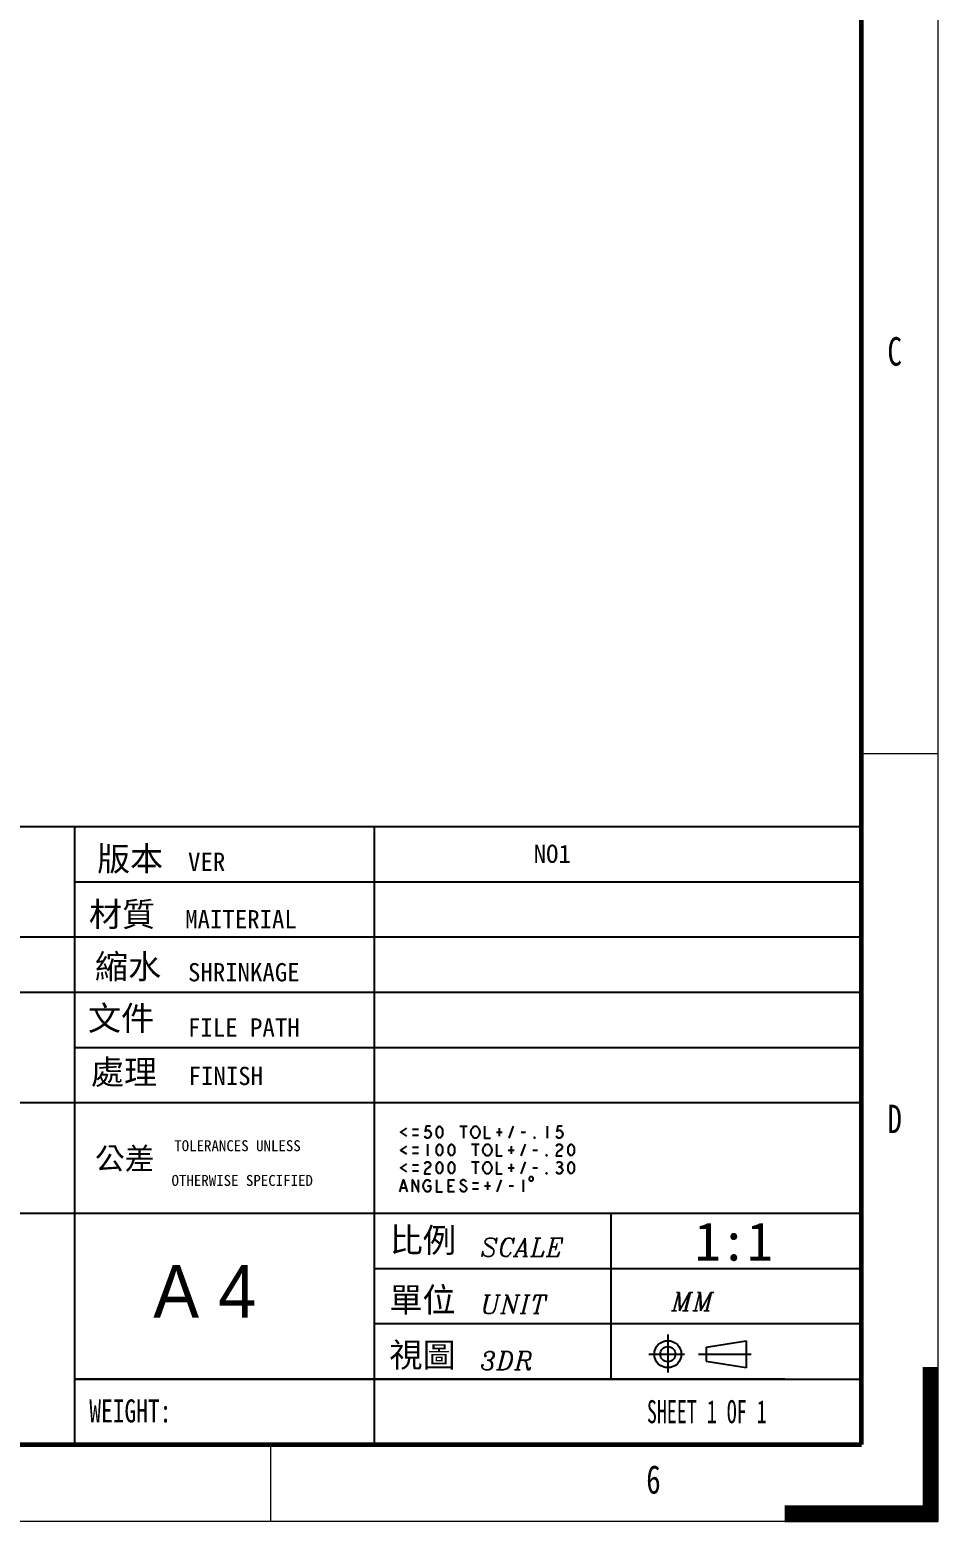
# Model space of a CAD drawing. Header units: millimetres. Extents: x -265 to 22, y 1477 to 1677.
# Drawn here: x -36.8 to 22.4, y 1477.3 to 1574.4 of the extents above; entities that cross this region are included whole.
import ezdxf
from ezdxf.enums import TextEntityAlignment as Align
from ezdxf.lldxf.tags import DXFTag

# ---------------------------------------------------------------- set-up
doc = ezdxf.new("R2010")
doc.units = ezdxf.units.MM
doc.layers.get('0').update_dxf_attribs({"linetype": 'CONTINUOUS'})
doc.layers.add('EFEXPLORER-ENCLOSURE-DXF_FORMAT', color=7, linetype='CONTINUOUS')
doc.styles.add('L', font='PMingLiU.ttf')
doc.styles.add('SLDTEXTSTYLE0', font='TXT', dxfattribs={"width": 0.75})
doc.styles.add('SLDTEXTSTYLE1', font='TXT', dxfattribs={"width": 0.6375})
tags = doc.linetypes.add('DASHED', pattern=[25.72, 12.86, -12.86]).pattern_tags.tags
tags[6:7] = [DXFTag(74, 4), DXFTag(75, 0), DXFTag(340, '0'), DXFTag(46, 0.0), DXFTag(50, 0.0), DXFTag(44, 0.0), DXFTag(45, 0.0)]
tags[4:5] = [DXFTag(74, 4), DXFTag(75, 0), DXFTag(340, '0'), DXFTag(46, 0.0), DXFTag(50, 0.0), DXFTag(44, 0.0), DXFTag(45, 0.0)]

# ---------------------------------------------------------------- blocks, each defined once
blk = doc.blocks.new('ASSORTED_DRAFT5')
at = {"color": 18, "linetype": 'Continuous'}
for p, q in [((296, 9.98988), (297, 9.98988)), ((296, 9.94755), (297, 9.94755)), ((296, 9.90522), (297, 9.90522)), ((296, 9.86289), (297, 9.86289)), ((296, 9.82056), (297, 9.82056)), ((296, 9.77823), (297, 9.77823)), ((296, 9.7359), (297, 9.7359)), ((296, 9.69357), (297, 9.69357)), ((296, 9.65124), (297, 9.65124)), ((296, 9.60891), (297, 9.60891)), ((296, 9.56658), (297, 9.56658)), ((296, 9.52425), (297, 9.52425)), ((296, 9.48192), (297, 9.48192)), ((296, 9.43959), (297, 9.43959)), ((296, 9.39726), (297, 9.39726)), ((296, 9.35493), (297, 9.35493)), ((296, 9.3126), (297, 9.3126)), ((296, 9.27027), (297, 9.27027)), ((296, 9.22794), (297, 9.22794)), ((296, 9.18561), (297, 9.18561)), ((296, 9.14328), (297, 9.14328)), ((296, 9.10095), (297, 9.10095)), ((296, 9.05862), (297, 9.05862)), ((296, 9.01629), (297, 9.01629)), ((296, 8.97396), (297, 8.97396)), ((296, 8.93163), (297, 8.93163)), ((296, 8.8893), (297, 8.8893)), ((296, 8.84697), (297, 8.84697)), ((296, 8.80464), (297, 8.80464)), ((296, 8.76231), (297, 8.76231)), ((296, 8.71998), (297, 8.71998)), ((296, 8.67765), (297, 8.67765)), ((296, 8.63532), (297, 8.63532)), ((296, 8.59299), (297, 8.59299)), ((296, 8.55066), (297, 8.55066)), ((296, 8.50833), (297, 8.50833)), ((296, 8.466), (297, 8.466)), ((296, 8.42367), (297, 8.42367)), ((296, 8.38134), (297, 8.38134)), ((296, 8.33901), (297, 8.33901)), ((296, 8.29668), (297, 8.29668)), ((296, 8.25435), (297, 8.25435)), ((296, 8.21202), (297, 8.21202)), ((296, 8.16969), (297, 8.16969)), ((296, 8.12736), (297, 8.12736)), ((296, 8.08503), (297, 8.08503)), ((296, 8.0427), (297, 8.0427)), ((296, 8.00037), (297, 8.00037)), ((296, 7.95804), (297, 7.95804)), ((296, 7.91571), (297, 7.91571)), ((296, 7.87338), (297, 7.87338)), ((296, 7.83105), (297, 7.83105)), ((296, 7.78872), (297, 7.78872)), ((296, 7.74639), (297, 7.74639)), ((296, 7.70406), (297, 7.70406)), ((296, 7.66173), (297, 7.66173)), ((296, 7.6194), (297, 7.6194)), ((296, 7.57707), (297, 7.57707)), ((296, 7.53474), (297, 7.53474)), ((296, 7.49241), (297, 7.49241)), ((296, 7.45008), (297, 7.45008)), ((296, 7.40775), (297, 7.40775)), ((296, 7.36542), (297, 7.36542)), ((296, 7.32309), (297, 7.32309)), ((296, 7.28076), (297, 7.28076)), ((296, 7.23843), (297, 7.23843)), ((296, 7.1961), (297, 7.1961)), ((296, 7.15377), (297, 7.15377)), ((296, 7.11144), (297, 7.11144)), ((296, 7.06911), (297, 7.06911)), ((296, 7.02678), (297, 7.02678)), ((296, 6.98445), (297, 6.98445)), ((296, 6.94212), (297, 6.94212)), ((296, 6.89979), (297, 6.89979)), ((296, 6.85746), (297, 6.85746)), ((296, 6.81513), (297, 6.81513)), ((296, 6.7728), (297, 6.7728)), ((296, 6.73047), (297, 6.73047)), ((296, 6.68814), (297, 6.68814)), ((296, 6.64581), (297, 6.64581)), ((296, 6.60348), (297, 6.60348)), ((296, 6.56115), (297, 6.56115)), ((296, 6.51882), (297, 6.51882)), ((296, 6.47649), (297, 6.47649)), ((296, 6.43416), (297, 6.43416)), ((296, 6.39183), (297, 6.39183)), ((296, 6.3495), (297, 6.3495)), ((296, 6.30717), (297, 6.30717)), ((296, 6.26484), (297, 6.26484)), ((296, 6.22251), (297, 6.22251)), ((296, 6.18018), (297, 6.18018)), ((296, 6.13785), (297, 6.13785)), ((296, 6.09552), (297, 6.09552)), ((296, 6.05319), (297, 6.05319)), ((296, 6.01086), (297, 6.01086)), ((296, 5.96853), (297, 5.96853)), ((296, 5.9262), (297, 5.9262)), ((296, 5.88387), (297, 5.88387)), ((296, 5.84154), (297, 5.84154)), ((296, 5.79921), (297, 5.79921)), ((296, 5.75688), (297, 5.75688)), ((296, 5.71455), (297, 5.71455)), ((296, 5.67222), (297, 5.67222)), ((296, 5.62989), (297, 5.62989)), ((296, 5.58756), (297, 5.58756)), ((296, 5.54523), (297, 5.54523)), ((296, 5.5029), (297, 5.5029)), ((296, 5.46057), (297, 5.46057)), ((296, 5.41824), (297, 5.41824)), ((296, 5.37591), (297, 5.37591)), ((296, 5.33358), (297, 5.33358)), ((296, 5.29125), (297, 5.29125)), ((296, 5.24892), (297, 5.24892)), ((296, 5.20659), (297, 5.20659)), ((296, 5.16426), (297, 5.16426)), ((296, 5.12193), (297, 5.12193)), ((296, 5.0796), (297, 5.0796)), ((296, 5.03727), (297, 5.03727)), ((296, 4.99494), (297, 4.99494)), ((296, 4.95261), (297, 4.95261)), ((296, 4.91028), (297, 4.91028)), ((296, 4.86795), (297, 4.86795)), ((296, 4.82562), (297, 4.82562)), ((296, 4.78329), (297, 4.78329)), ((296, 4.74096), (297, 4.74096)), ((296, 4.69863), (297, 4.69863)), ((296, 4.6563), (297, 4.6563)), ((296, 4.61397), (297, 4.61397)), ((296, 4.57164), (297, 4.57164)), ((296, 4.52931), (297, 4.52931)), ((296, 4.48698), (297, 4.48698)), ((296, 4.44465), (297, 4.44465)), ((296, 4.40232), (297, 4.40232)), ((296, 4.35999), (297, 4.35999)), ((296, 4.31766), (297, 4.31766)), ((296, 4.27533), (297, 4.27533)), ((296, 4.233), (297, 4.233)), ((296, 4.19067), (297, 4.19067)), ((296, 4.14834), (297, 4.14834)), ((296, 4.10601), (297, 4.10601)), ((296, 4.06368), (297, 4.06368)), ((296, 4.02135), (297, 4.02135)), ((296, 3.97902), (297, 3.97902)), ((296, 3.93669), (297, 3.93669)), ((296, 3.89436), (297, 3.89436)), ((296, 3.85203), (297, 3.85203)), ((296, 3.8097), (297, 3.8097)), ((296, 3.76737), (297, 3.76737)), ((296, 3.72504), (297, 3.72504)), ((296, 3.68271), (297, 3.68271)), ((296, 3.64038), (297, 3.64038)), ((296, 3.59805), (297, 3.59805)), ((296, 3.55572), (297, 3.55572)), ((296, 3.51339), (297, 3.51339)), ((296, 3.47106), (297, 3.47106)), ((296, 3.42873), (297, 3.42873)), ((296, 3.3864), (297, 3.3864)), ((296, 3.34407), (297, 3.34407)), ((296, 3.30174), (297, 3.30174)), ((296, 3.25941), (297, 3.25941)), ((296, 3.21708), (297, 3.21708)), ((296, 3.17475), (297, 3.17475)), ((296, 3.13242), (297, 3.13242)), ((296, 3.09009), (297, 3.09009)), ((296, 3.04776), (297, 3.04776)), ((296, 3.00543), (297, 3.00543)), ((296, 2.9631), (297, 2.9631)), ((296, 2.92077), (297, 2.92077)), ((296, 2.87844), (297, 2.87844)), ((296, 2.83611), (297, 2.83611)), ((296, 2.79378), (297, 2.79378)), ((296, 2.75145), (297, 2.75145)), ((296, 2.70912), (297, 2.70912)), ((296, 2.66679), (297, 2.66679)), ((296, 2.62446), (297, 2.62446)), ((296, 2.58213), (297, 2.58213)), ((296, 2.5398), (297, 2.5398)), ((296, 2.49747), (297, 2.49747)), ((296, 2.45514), (297, 2.45514)), ((296, 2.41281), (297, 2.41281)), ((296, 2.37048), (297, 2.37048)), ((296, 2.32815), (297, 2.32815)), ((296, 2.28582), (297, 2.28582)), ((296, 2.24349), (297, 2.24349)), ((296, 2.20116), (297, 2.20116)), ((296, 2.15883), (297, 2.15883)), ((296, 2.1165), (297, 2.1165)), ((296, 2.07417), (297, 2.07417)), ((296, 2.03184), (297, 2.03184)), ((296, 1.98951), (297, 1.98951)), ((296, 1.94718), (297, 1.94718)), ((287, 0.97359), (297, 0.97359)), ((296, 1.90485), (297, 1.90485)), ((296, 1.86252), (297, 1.86252)), ((296, 1.82019), (297, 1.82019)), ((296, 1.77786), (297, 1.77786)), ((296, 1.73553), (297, 1.73553)), ((296, 1.6932), (297, 1.6932)), ((296, 1.65087), (297, 1.65087)), ((296, 1.60854), (297, 1.60854)), ((296, 1.56621), (297, 1.56621)), ((296, 1.52388), (297, 1.52388)), ((296, 1.48155), (297, 1.48155)), ((296, 1.43922), (297, 1.43922)), ((296, 1.39689), (297, 1.39689)), ((296, 1.35456), (297, 1.35456)), ((296, 1.31223), (297, 1.31223)), ((296, 1.2699), (297, 1.2699)), ((296, 1.22757), (297, 1.22757)), ((296, 1.18524), (297, 1.18524)), ((296, 1.14291), (297, 1.14291)), ((296, 1.10058), (297, 1.10058)), ((296, 1.05825), (297, 1.05825)), ((296, 1.01592), (297, 1.01592)), ((287, 0.93126), (297, 0.93126)), ((287, 0.88893), (297, 0.88893)), ((287, 0.8466), (297, 0.8466)), ((287, 0.80427), (297, 0.80427)), ((287, 0.76194), (297, 0.76194)), ((287, 0.71961), (297, 0.71961)), ((287, 0.67728), (297, 0.67728)), ((287, 0.63495), (297, 0.63495)), ((287, 0.59262), (297, 0.59262)), ((287, 0.55029), (297, 0.55029)), ((287, 0.50796), (297, 0.50796)), ((287, 0.46563), (297, 0.46563)), ((287, 0.4233), (297, 0.4233)), ((287, 0.38097), (297, 0.38097)), ((287, 0.33864), (297, 0.33864)), ((287, 0.29631), (297, 0.29631)), ((287, 0.25398), (297, 0.25398)), ((287, 0.21165), (297, 0.21165)), ((287, 0.16932), (297, 0.16932)), ((287, 0.12699), (297, 0.12699)), ((287, 0.08466), (297, 0.08466)), ((287, 0.04233), (297, 0.04233)), ((287, 0), (297, 0))]:
    blk.add_line(p, q, dxfattribs=at)

msp = doc.modelspace()

# ---------------------------------------------------------------- linework, layer by layer
at = {"color": 18, "linetype": 'DASHED', "lineweight": 5, "ltscale": 1.75}
for p, q in [((22.447, 1477.264), (22.447, 1677.264)), ((-264.553, 1477.264), (22.447, 1477.264))]:
    msp.add_line(p, q, dxfattribs=at)
at = {"color": 7, "linetype": 'Continuous', "lineweight": 60}
for p, q in [((17.447, 1482.264), (17.447, 1672.264)), ((-259.553, 1482.264), (17.447, 1482.264))]:
    msp.add_line(p, q, dxfattribs=at)
at = {"color": 7, "linetype": 'Continuous', "lineweight": 0}
for p, q in [((17.447, 1527.264), (22.447, 1527.264)), ((-21.053, 1477.264), (-21.053, 1482.264))]:
    msp.add_line(p, q, dxfattribs=at)
at = {"color": 7}
for p, q in [((17.447, 1522.496), (-90.356, 1522.496)), ((-33.814, 1482.264), (-33.814, 1522.496)), ((-14.282, 1497.309), (-14.282, 1522.496)), ((17.447, 1518.897), (-33.814, 1518.897)), ((-33.814, 1515.299), (-90.356, 1515.299)), ((17.447, 1515.299), (-33.814, 1515.299)), ((-33.814, 1511.701), (-90.356, 1511.701)), ((17.447, 1511.701), (-33.814, 1511.701)), ((17.447, 1508.103), (-33.814, 1508.103)), ((-17.88, 1504.505), (-90.356, 1504.505)), ((17.447, 1504.505), (-32.189, 1504.505)), ((17.447, 1497.309), (-90.356, 1497.309)), ((-14.282, 1493.711), (-14.282, 1497.309)), ((1.139, 1486.514), (1.139, 1497.309)), ((17.447, 1493.711), (-14.282, 1493.711)), ((-14.282, 1490.112), (-14.282, 1493.711)), ((17.447, 1490.112), (-14.282, 1490.112)), ((-14.282, 1482.264), (-14.282, 1490.112)), ((12.447, 1486.514), (-33.814, 1486.514)), ((-33.814, 1486.514), (17.447, 1486.514))]:
    msp.add_line(p, q, dxfattribs=at)
for p, q in [((4.827, 1489.43), (4.827, 1486.94)), ((7.332, 1488.604), (9.923, 1489.019)), ((7.332, 1488.604), (7.332, 1487.679)), ((9.923, 1489.019), (9.923, 1487.26)), ((3.598, 1488.142), (5.921, 1488.142)), ((6.817, 1488.142), (10.257, 1488.142)), ((7.332, 1487.679), (9.923, 1487.264))]:
    msp.add_line(p, q)
for radius in [0.877, 0.496]:
    msp.add_circle((4.827, 1488.142), radius)
at = {"layer": 'EFEXPLORER-ENCLOSURE-DXF_FORMAT', "color": 3, "linetype": 'Continuous'}
for p, q in [((-8.738, 1503.002), (-8.25, 1503.002)), ((-8.494, 1503.002), (-8.494, 1502.222)), ((-6.154, 1502.872), (-6.154, 1502.352)), ((-5.52, 1502.222), (-5.228, 1503.002)), ((-3.034, 1503.002), (-3.034, 1502.222)), ((-11.809, 1502.807), (-11.419, 1502.807)), ((-11.809, 1502.417), (-11.419, 1502.417)), ((-6.349, 1502.612), (-5.959, 1502.612)), ((-4.74, 1502.612), (-4.448, 1502.612)), ((-11.809, 1501.637), (-11.419, 1501.637)), ((-11.809, 1501.247), (-11.419, 1501.247)), ((-10.834, 1501.832), (-10.834, 1501.052)), ((-7.958, 1501.832), (-7.47, 1501.832)), ((-7.714, 1501.832), (-7.714, 1501.052)), ((-5.569, 1501.442), (-5.179, 1501.442)), ((-5.374, 1501.702), (-5.374, 1501.182)), ((-4.74, 1501.052), (-4.448, 1501.832)), ((-3.96, 1501.442), (-3.668, 1501.442)), ((-11.809, 1500.467), (-11.419, 1500.467)), ((-11.809, 1500.077), (-11.419, 1500.077)), ((-7.958, 1500.662), (-7.47, 1500.662)), ((-7.714, 1500.662), (-7.714, 1499.882)), ((-5.569, 1500.272), (-5.179, 1500.272)), ((-5.374, 1500.532), (-5.374, 1500.012)), ((-4.74, 1499.882), (-4.448, 1500.662)), ((-3.96, 1500.272), (-3.668, 1500.272)), ((-2.303, 1500.337), (-2.205, 1500.337)), ((-9.469, 1499.102), (-9.225, 1499.102)), ((-7.909, 1499.297), (-7.519, 1499.297)), ((-7.129, 1499.102), (-6.739, 1499.102)), ((-6.934, 1499.362), (-6.934, 1498.842)), ((-6.3, 1498.712), (-6.008, 1499.492)), ((-5.52, 1499.102), (-5.228, 1499.102)), ((-4.594, 1499.492), (-4.594, 1498.712)), ((-12.54, 1498.972), (-12.248, 1498.972)), ((-7.909, 1498.907), (-7.519, 1498.907))]:
    msp.add_line(p, q, dxfattribs=at)
for points in [[(-12.199, 1502.872), (-12.589, 1502.612), (-12.199, 1502.352)], [(-10.639, 1503.002), (-10.931, 1503.002), (-10.98, 1502.677), (-10.883, 1502.742), (-10.785, 1502.742), (-10.688, 1502.677), (-10.639, 1502.612), (-10.59, 1502.482), (-10.639, 1502.352), (-10.688, 1502.287), (-10.785, 1502.222), (-10.883, 1502.222), (-10.98, 1502.287), (-11.029, 1502.352)], [(-10.054, 1502.222), (-10.151, 1502.287), (-10.2, 1502.352), (-10.249, 1502.482), (-10.249, 1502.742), (-10.2, 1502.872), (-10.151, 1502.937), (-10.054, 1503.002), (-9.956, 1502.937), (-9.908, 1502.872), (-9.859, 1502.742), (-9.859, 1502.482), (-9.908, 1502.352), (-9.956, 1502.287), (-10.054, 1502.222)], [(-7.519, 1502.352), (-7.568, 1502.287), (-7.665, 1502.222), (-7.763, 1502.222), (-7.86, 1502.287), (-7.909, 1502.352), (-7.958, 1502.417), (-8.006, 1502.612), (-7.958, 1502.807), (-7.909, 1502.872), (-7.86, 1502.937), (-7.763, 1503.002), (-7.665, 1503.002), (-7.568, 1502.937), (-7.519, 1502.872), (-7.47, 1502.807), (-7.421, 1502.612), (-7.47, 1502.417), (-7.519, 1502.352)], [(-7.129, 1503.002), (-7.129, 1502.222), (-6.739, 1502.222)], [(-2.059, 1503.002), (-2.351, 1503.002), (-2.4, 1502.677), (-2.303, 1502.742), (-2.205, 1502.742), (-2.108, 1502.677), (-2.059, 1502.612), (-2.01, 1502.482), (-2.059, 1502.352), (-2.108, 1502.287), (-2.205, 1502.222), (-2.303, 1502.222), (-2.4, 1502.287), (-2.449, 1502.352)], [(-3.814, 1502.222), (-3.863, 1502.222), (-3.863, 1502.287), (-3.814, 1502.222)], [(-12.199, 1501.702), (-12.589, 1501.442), (-12.199, 1501.182)], [(-10.054, 1501.052), (-10.151, 1501.117), (-10.2, 1501.182), (-10.249, 1501.312), (-10.249, 1501.572), (-10.2, 1501.702), (-10.151, 1501.767), (-10.054, 1501.832), (-9.956, 1501.767), (-9.908, 1501.702), (-9.859, 1501.572), (-9.859, 1501.312), (-9.908, 1501.182), (-9.956, 1501.117), (-10.054, 1501.052)], [(-9.274, 1501.052), (-9.371, 1501.117), (-9.42, 1501.182), (-9.469, 1501.312), (-9.469, 1501.572), (-9.42, 1501.702), (-9.371, 1501.767), (-9.274, 1501.832), (-9.176, 1501.767), (-9.128, 1501.702), (-9.079, 1501.572), (-9.079, 1501.312), (-9.128, 1501.182), (-9.176, 1501.117), (-9.274, 1501.052)], [(-6.739, 1501.182), (-6.788, 1501.117), (-6.885, 1501.052), (-6.983, 1501.052), (-7.08, 1501.117), (-7.129, 1501.182), (-7.178, 1501.247), (-7.226, 1501.442), (-7.178, 1501.637), (-7.129, 1501.702), (-7.08, 1501.767), (-6.983, 1501.832), (-6.885, 1501.832), (-6.788, 1501.767), (-6.739, 1501.702), (-6.69, 1501.637), (-6.641, 1501.442), (-6.69, 1501.247), (-6.739, 1501.182)], [(-6.349, 1501.832), (-6.349, 1501.052), (-5.959, 1501.052)], [(-3.034, 1501.052), (-3.083, 1501.052), (-3.083, 1501.117), (-3.034, 1501.052)], [(-2.449, 1501.702), (-2.4, 1501.767), (-2.303, 1501.832), (-2.205, 1501.832), (-2.108, 1501.767), (-2.059, 1501.702), (-2.059, 1501.572), (-2.108, 1501.507), (-2.205, 1501.442), (-2.303, 1501.377), (-2.4, 1501.247), (-2.449, 1501.052), (-2.059, 1501.052)], [(-1.474, 1501.052), (-1.571, 1501.117), (-1.62, 1501.182), (-1.669, 1501.312), (-1.669, 1501.572), (-1.62, 1501.702), (-1.571, 1501.767), (-1.474, 1501.832), (-1.376, 1501.767), (-1.328, 1501.702), (-1.279, 1501.572), (-1.279, 1501.312), (-1.328, 1501.182), (-1.376, 1501.117), (-1.474, 1501.052)], [(-12.199, 1500.532), (-12.589, 1500.272), (-12.199, 1500.012)], [(-11.029, 1500.532), (-10.98, 1500.597), (-10.883, 1500.662), (-10.785, 1500.662), (-10.688, 1500.597), (-10.639, 1500.532), (-10.639, 1500.402), (-10.688, 1500.337), (-10.785, 1500.272), (-10.883, 1500.207), (-10.98, 1500.077), (-11.029, 1499.882), (-10.639, 1499.882)], [(-10.054, 1499.882), (-10.151, 1499.947), (-10.2, 1500.012), (-10.249, 1500.142), (-10.249, 1500.402), (-10.2, 1500.532), (-10.151, 1500.597), (-10.054, 1500.662), (-9.956, 1500.597), (-9.908, 1500.532), (-9.859, 1500.402), (-9.859, 1500.142), (-9.908, 1500.012), (-9.956, 1499.947), (-10.054, 1499.882)], [(-9.274, 1499.882), (-9.371, 1499.947), (-9.42, 1500.012), (-9.469, 1500.142), (-9.469, 1500.402), (-9.42, 1500.532), (-9.371, 1500.597), (-9.274, 1500.662), (-9.176, 1500.597), (-9.128, 1500.532), (-9.079, 1500.402), (-9.079, 1500.142), (-9.128, 1500.012), (-9.176, 1499.947), (-9.274, 1499.882)], [(-6.739, 1500.012), (-6.788, 1499.947), (-6.885, 1499.882), (-6.983, 1499.882), (-7.08, 1499.947), (-7.129, 1500.012), (-7.178, 1500.077), (-7.226, 1500.272), (-7.178, 1500.467), (-7.129, 1500.532), (-7.08, 1500.597), (-6.983, 1500.662), (-6.885, 1500.662), (-6.788, 1500.597), (-6.739, 1500.532), (-6.69, 1500.467), (-6.641, 1500.272), (-6.69, 1500.077), (-6.739, 1500.012)], [(-6.349, 1500.662), (-6.349, 1499.882), (-5.959, 1499.882)], [(-3.034, 1499.882), (-3.083, 1499.882), (-3.083, 1499.947), (-3.034, 1499.882)], [(-2.4, 1500.597), (-2.303, 1500.662), (-2.205, 1500.662), (-2.108, 1500.597), (-2.059, 1500.532), (-2.059, 1500.467), (-2.108, 1500.402), (-2.205, 1500.337), (-2.108, 1500.272), (-2.059, 1500.207), (-2.01, 1500.142), (-2.01, 1500.077), (-2.059, 1500.012), (-2.108, 1499.947), (-2.205, 1499.882), (-2.303, 1499.882), (-2.4, 1499.947), (-2.449, 1500.012)], [(-1.474, 1499.882), (-1.571, 1499.947), (-1.62, 1500.012), (-1.669, 1500.142), (-1.669, 1500.402), (-1.62, 1500.532), (-1.571, 1500.597), (-1.474, 1500.662), (-1.376, 1500.597), (-1.328, 1500.532), (-1.279, 1500.402), (-1.279, 1500.142), (-1.328, 1500.012), (-1.376, 1499.947), (-1.474, 1499.882)], [(-12.638, 1498.712), (-12.394, 1499.492), (-12.15, 1498.712)], [(-11.809, 1498.712), (-11.809, 1499.492), (-11.419, 1498.712), (-11.419, 1499.492)], [(-10.834, 1499.102), (-10.639, 1499.102), (-10.639, 1498.842), (-10.688, 1498.777), (-10.785, 1498.712), (-10.883, 1498.712), (-10.98, 1498.777), (-11.029, 1498.842), (-11.078, 1498.907), (-11.126, 1499.102), (-11.078, 1499.297), (-11.029, 1499.362), (-10.98, 1499.427), (-10.883, 1499.492), (-10.785, 1499.492), (-10.688, 1499.427), (-10.639, 1499.362)], [(-10.249, 1499.492), (-10.249, 1498.712), (-9.859, 1498.712)], [(-9.079, 1498.712), (-9.469, 1498.712), (-9.469, 1499.492), (-9.079, 1499.492)], [(-8.299, 1499.362), (-8.348, 1499.427), (-8.445, 1499.492), (-8.543, 1499.492), (-8.64, 1499.427), (-8.689, 1499.362), (-8.689, 1499.297), (-8.64, 1499.232), (-8.543, 1499.167), (-8.445, 1499.102), (-8.348, 1499.037), (-8.299, 1498.972), (-8.299, 1498.842), (-8.348, 1498.777), (-8.445, 1498.712), (-8.543, 1498.712), (-8.64, 1498.777), (-8.689, 1498.842), (-8.738, 1498.907)], [(-4.204, 1499.622), (-4.204, 1499.492), (-4.139, 1499.427), (-4.009, 1499.427), (-3.944, 1499.492), (-3.944, 1499.622), (-4.009, 1499.687), (-4.139, 1499.687), (-4.204, 1499.622)]]:
    msp.add_lwpolyline(points, dxfattribs=at)

# ---------------------------------------------------------------- block references
at = {"color": 18, "linetype": 'Continuous', "lineweight": -3}
msp.add_blockref('ASSORTED_DRAFT5', (-274.553, 1477.264), dxfattribs=at)

# ---------------------------------------------------------------- texts
at = {"color": 0, "style": 'L'}
for s, p in [('版本', (-30.22, 1520.439)), ('比例', (-11.14, 1495.598)), ('單位', (-11.16, 1491.721)), ('視圖', (-11.16, 1488.122))]:
    msp.add_text(s, height=1.5832, dxfattribs=at).set_placement(p, align=Align.MIDDLE)
at = {"color": 3}
msp.add_text('NO1', height=1.1883, dxfattribs=at).set_placement((-2.703, 1520.739), align=Align.MIDDLE)
at = {"color": 0}
for s, height, p in [('VER', 1.1883, (-26.443, 1519.626)), ('MAITERIAL', 1.1883, (-26.628, 1515.882)), ('SHRINKAGE', 1.1883, (-26.443, 1512.429)), ('FILE PATH', 1.1883, (-26.443, 1508.831)), ('FINISH', 1.1883, (-26.403, 1505.673)), ('TOLERANCES UNLESS ', 0.71295, (-27.34, 1501.365)), ('OTHERWISE SPECIFIED ', 0.71295, (-27.518, 1499.104))]:
    msp.add_text(s, height=height, dxfattribs=at).set_placement(p)
at = {"color": 0, "style": 'L'}
for s, height, p in [('材質', 1.5832, (-32.899, 1516.004)), ('縮水', 1.5832, (-32.508, 1512.604)), ('文件', 1.5832, (-32.963, 1509.237)), ('處理', 1.5832, (-32.773, 1505.726)), ('公差', 1.4171, (-32.504, 1500.179))]:
    msp.add_text(s, height=height, dxfattribs=at).set_placement(p)
at = {"color": 3, "style": 'L'}
msp.add_text('A 4', height=3.4197, dxfattribs=at).set_placement((-28.705, 1490.523))
at = {"color": 7, "linetype": 'Continuous', "lineweight": 0, "char_height": 1.852, "style": 'SLDTEXTSTYLE0'}
for s, insert, attachment_point in [('C', (19.14, 1554.392), 1), ('D', (19.14, 1504.392), 1), ('6', (4.364, 1480.911), 3)]:
    msp.add_mtext(s, dxfattribs=dict(at, insert=insert, attachment_point=attachment_point))
at = {"insert": (6.576, 1496.737), "char_height": 2.5, "width": 6.07947, "attachment_point": 1}
msp.add_mtext('{\\fSimSun|b0|i0|c134|p2;1:1}', dxfattribs=at)
at = {"color": 0, "char_height": 1.18984, "attachment_point": 1}
for s, insert, width in [('{\\Fitalic.shx|c134;SCALE}', (-7.386, 1495.702), 4.87824), ('{\\Fitalic.shx|c134;UNIT}', (-7.35, 1491.978), 4.87824), ('{\\Fitalic.shx|c134;3DR}', (-7.407, 1488.316), 4.8782)]:
    msp.add_mtext(s, dxfattribs=dict(at, insert=insert, width=width))
at = {"color": 3, "insert": (5.076, 1492.159), "char_height": 1.18984, "width": 4.8782, "attachment_point": 1}
msp.add_mtext('{\\Fitalic.shx|c134;MM}', dxfattribs=at)
at = {"color": 0, "linetype": 'Continuous', "lineweight": 0, "attachment_point": 1}
for s, insert, char_height, style in [('WEIGHT: ', (-32.876, 1485.196), 1.4986, 'SLDTEXTSTYLE0'), ('SHEET 1 OF 1', (3.466, 1485.147), 1.5, 'SLDTEXTSTYLE1')]:
    msp.add_mtext(s, dxfattribs=dict(at, insert=insert, char_height=char_height, style=style))

doc.saveas('drawing.dxf')
